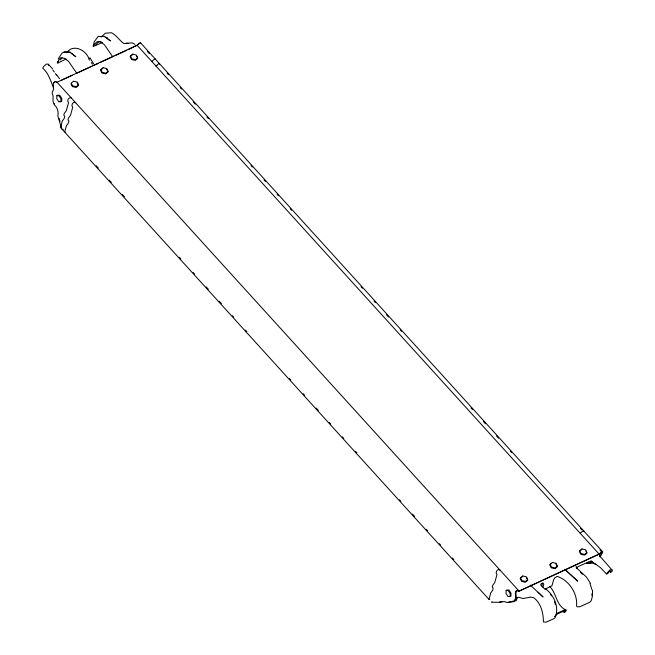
<?xml version="1.0" encoding="UTF-8"?>
<svg xmlns="http://www.w3.org/2000/svg" width="655" height="655" viewBox="0 0 655 655"><rect width="100%" height="100%" fill="white"/><g stroke="black" fill="none" stroke-linecap="round" stroke-linejoin="round"><path stroke-width="0.98" d="M591.948 595.477L591.989 593.667M510.908 596.345L511.031 593.233L508.984 590.04L506.806 589.967M592.611 590.401L592.325 596.582L591.301 600.537L589.95 602.125L580.06 606.653L577.456 606.874L576.547 606.145C577.816 593.487 569.031 580.224 557.159 576.375L554.9 577.792L553.598 579.822L551.993 585.66L545.541 588.943M556.349 613.629C558.052 604.066 553 594.584 545.566 588.788M555.358 616.445L555.153 617.771L553.704 618.779L546.024 622.201L543.413 621.906C543.339 613.105 541.218 603.656 534.013 597.892L531.017 597.073L523.067 598.514L518.547 597.245L516.001 597.99L514.625 601.503L513.037 600.872M66.081 59.007L57.812 63.077L58.524 60.285L60.547 57.828L64.436 58.254L68.57 61.341L76.594 73.008M56.641 82.432L137.067 45.22L139.761 42.862A1.466 0.655 -42.2 0 1 140.629 43.304M128.626 49.502L137.067 45.22L599.12 554.114L518.703 591.326L517.483 590.835A1.654 0.745 -42.2 0 0 516.296 591.408C515.043 594.404 517.712 597.376 514.912 600.651A2.923 1.506 65.4 0 1 514.028 601.454L512.939 601.446M518.703 591.326L599.12 554.114L601.822 551.756A1.466 0.655 -42.2 0 1 602.69 552.206L600.078 556.881M541.759 585.963L542.569 583.04M542.929 587.257L543.74 584.334L543.232 583.13L541.226 583.662L540.662 584.981L545.132 589.443M516.148 600.807L517.524 597.294M89.195 58.254L90.112 58.074L90.038 58.508M554.924 616.519L555.522 615.438M564.978 611.917L565.412 610.91L564.741 610.632L556.963 614.193L555.686 616.175L554.711 616.502M590.36 583.081L586.348 576.981L576.629 567.991L576.195 566.673L576.613 568.532L577.841 566.771L589.377 561.491L591.67 561.327L600.504 567.672L606.399 573.878L610.051 569.801L612.04 569.989L612.278 571.185L610.73 572.274L609.396 570.8M53.947 82.956L54.234 82.514A1.654 0.745 -42.2 0 1 55.421 81.941M555.645 614.791L556.897 613.399L564.766 609.805L566.059 610.034L565.74 611.573L564.012 612.245L562.874 611.754M58.254 58.786L62.094 53.022L63.92 52.195L70.191 52.269L75.849 56.756L71.239 53.317M599.726 556.684L602.125 552.46L600.013 549.954M58.156 61.136L57.255 62.192L57.812 63.077M60.121 60.031L62.127 57.755M156.43 66.122L156.954 65.59M66.695 52.76C72.762 43.877 84.863 49.379 88.589 57.779M102.311 68.701L100.526 70.175L101.926 73.032L105.717 73.933L108.108 71.968L106.699 69.103M132.498 54.668L130.116 56.633L131.516 59.499L135.307 60.399L137.697 58.434L136.289 55.569M522.551 576.515L520.168 578.48L521.577 581.345L525.359 582.238L527.75 580.273M550.953 563.963L549.758 564.946L551.158 567.803L554.949 568.704L557.34 566.739L555.931 563.873M581.73 549.447L579.347 551.412L580.748 554.269L584.538 555.17L586.929 553.205L585.873 551.06M101.23 37.032L105.316 33.192L111.448 32.75C116.541 35.264 119.308 40.258 123.754 43.484L132.154 42.878L134.914 44.303M492.02 601.847L491.545 602.215L499.388 602.313A10.496 2.08 -17.6 0 1 506.045 602.322A9.072 1.793 -17.6 0 0 508.476 602.33L513.454 601.708A2.923 1.506 65.4 0 0 514.347 600.913C516.664 597.745 515.01 595.084 515.444 592.12A1.466 0.655 -42.2 0 1 516.844 590.63L517.851 590.294L518.834 590.843L56.772 81.949L55.79 81.4L54.783 81.736A1.466 0.655 -42.2 0 0 53.383 83.218C52.949 86.19 54.602 88.851 52.285 92.019A2.923 1.506 65.4 0 0 52.425 93.943L53.088 96.031L52.989 100.673A9.072 7.557 -89.9 0 0 54.299 104.784A10.496 8.744 -89.9 0 1 57.861 116.033L61.57 128.274L62.331 129.493L63.314 129.69M136.928 45.703L138.811 43.795A1.654 0.745 -42.2 0 1 139.982 43.287M151.788 61.439L154.482 59.081A1.466 0.655 -42.2 0 1 155.358 59.523M155.964 66.04L158.666 63.682A1.466 0.655 -42.2 0 1 159.533 64.124M580.215 533.293L582.917 530.935A1.466 0.655 -42.2 0 1 583.785 531.385M598.989 554.597L600.864 552.689A1.654 0.745 -42.2 0 1 602.043 552.181M102.688 42.329L94.549 46.047L98.758 41.683L101.083 41.724M61.259 80.319L72.328 75.251M76.946 73.147L90.791 66.81M92.633 65.967L98.168 63.437M100.018 62.585L113.855 56.256M115.706 55.413L126.775 50.345M71.501 98.168L70.511 97.62L69.512 97.947A1.466 0.655 -42.2 0 0 68.104 99.437L67.702 101.042L68.521 102.729L66.343 110.638L64.427 113.266A4.618 2.071 -42.2 0 0 63.862 115.321A5.748 2.579 -42.2 0 1 62.315 120.938L60.637 127.619L489.064 599.481L489.793 599.39M75.677 102.769L74.695 102.221L73.688 102.557A1.466 0.655 -42.2 0 0 72.287 104.039L71.886 105.643L72.705 107.33L70.527 115.239L68.611 117.867A4.618 2.071 -42.2 0 0 68.046 119.93A5.748 2.579 -42.2 0 1 66.499 125.539L64.673 131.696L65.541 132.138M499.929 570.03L498.946 569.473L497.939 569.809A1.466 0.655 -42.2 0 0 496.539 571.299L496.138 572.904L496.957 574.591L494.779 582.5L492.863 585.128A4.618 2.071 -42.2 0 0 492.298 587.183A5.748 2.579 -42.2 0 1 490.751 592.8L489.064 599.481M606.399 573.878L607.701 573.665L609.789 571.037L610.501 571.078L610.73 572.274M499.38 602.117L502.188 601.658M508.681 602.101L511.334 601.667M60.637 127.619L61.365 127.537M593.143 562.743L586.503 563.357M105.087 37.466L106.97 37.466L105.774 37.466L110.417 40.929L104.718 36.426L98.193 36.443L94.246 41.707L93.149 46.448L94.557 44.073L97.079 41.707L100.346 41.773L104.513 44.884L112.316 56.215M57.566 95.188L59.744 95.27L61.799 98.463L61.668 101.574L59.49 101.5M126.407 43.255L128.298 43.426M52.433 68.718L48.364 64.247L46.464 64.018L43.779 66.343L42.722 68.136C48.552 73.278 50.795 80.966 53.448 87.917M595.804 564.364L593.43 563.415L590.99 560.729M563.636 611.41L564.774 611.901M566.059 610.034C556.062 605.785 556.734 593.381 549.741 586.503M564.839 569.236L577.628 581.173L565.519 569.989M530.255 585.038L543.069 597L537.992 592.185M580.322 572.241L582.41 574.337M599.26 555.465L612.04 569.989M140.612 42.894L602.674 551.788M147.408 51.467L149.43 53.694M167.082 73.139L168.458 74.654M180.15 87.524L181.525 89.039M193.217 101.918L195.28 104.186M206.972 117.065L208.347 118.58M250.98 165.535L252.355 167.05M264.047 179.928L265.422 181.443M277.114 194.322L278.49 195.837M290.181 208.708L291.557 210.222M361.011 286.726L362.387 288.241M374.079 301.112L375.454 302.626M386.458 314.744L388.521 317.02M400.213 329.891L401.589 331.405M471.043 407.909L472.419 409.424M483.423 421.542L485.486 423.81M496.49 435.927L498.553 438.203M510.237 451.082L511.612 452.597M580.387 528.331L581.763 529.846M96.203 165.723L98.266 167.991M109.27 180.109L111.334 182.385M122.338 194.502L124.401 196.778M179.413 257.366L180.788 258.881M193.168 272.513L194.543 274.027M206.235 286.906L208.298 289.174M219.302 301.292L221.365 303.568M232.369 315.685L233.745 317.2M245.428 330.079L246.804 331.594M289.445 378.549L290.82 380.064M303.2 393.696L304.575 395.211M316.267 408.09L318.33 410.366M329.334 422.483L330.709 423.998M342.393 436.869L343.769 438.383M355.46 451.262L356.836 452.777M399.476 499.732L400.852 501.247M412.544 514.126L414.607 516.394M426.299 529.273L427.674 530.787M439.358 543.666L440.733 545.181M452.425 558.052L453.8 559.567M52.629 69.88L54.381 72.083M59.499 78.649L56.469 74.433M88.597 58.688L89.686 60.252M91.332 62.602L92.42 64.174M550.487 594.453L551.494 595.993M55.38 73.647L56.379 75.219M90.112 58.074L93.64 63.862M54.406 103.629L54.635 104.079M526.342 577.415L527.398 579.56M77.11 82.645L78.518 85.502L76.127 87.467L72.337 86.575L70.936 83.709M589.942 583.343L592.087 590.057M59.106 118.457L60.014 121.322M554.588 601.773L555.432 604.68M48.364 64.247L48.601 65.443M592.988 562.547A10.496 2.08 -17.6 0 1 587.338 563.169M56.895 95.671L56.772 98.659L58.737 101.721L60.825 101.795L60.948 98.807L58.983 95.745L56.895 95.671M506.127 590.442L506.004 593.43L507.969 596.492L510.065 596.566L510.188 593.577L508.214 590.515L506.127 590.442M73.556 81.22L71.264 83.103L72.615 85.846L76.25 86.706L78.534 84.822L77.192 82.08L73.556 81.22M103.146 67.678L100.854 69.569L102.205 72.312L105.84 73.172L108.124 71.289L106.781 68.546L103.146 67.678M132.736 54.144L130.443 56.027L131.794 58.778L135.429 59.638L137.714 57.755L136.371 55.004L132.736 54.144M522.788 575.991L520.504 577.874L521.847 580.617L525.482 581.476L527.774 579.593L526.423 576.85L522.788 575.991M552.378 562.457L550.094 564.34L551.436 567.083L555.072 567.942L557.364 566.059L556.013 563.316L552.378 562.457M581.967 548.915L579.683 550.798L581.026 553.549L584.661 554.408L586.954 552.525L585.603 549.774L581.967 548.915M68.464 52.228L63.92 52.195L70.191 52.269L68.464 52.228"/></g></svg>
